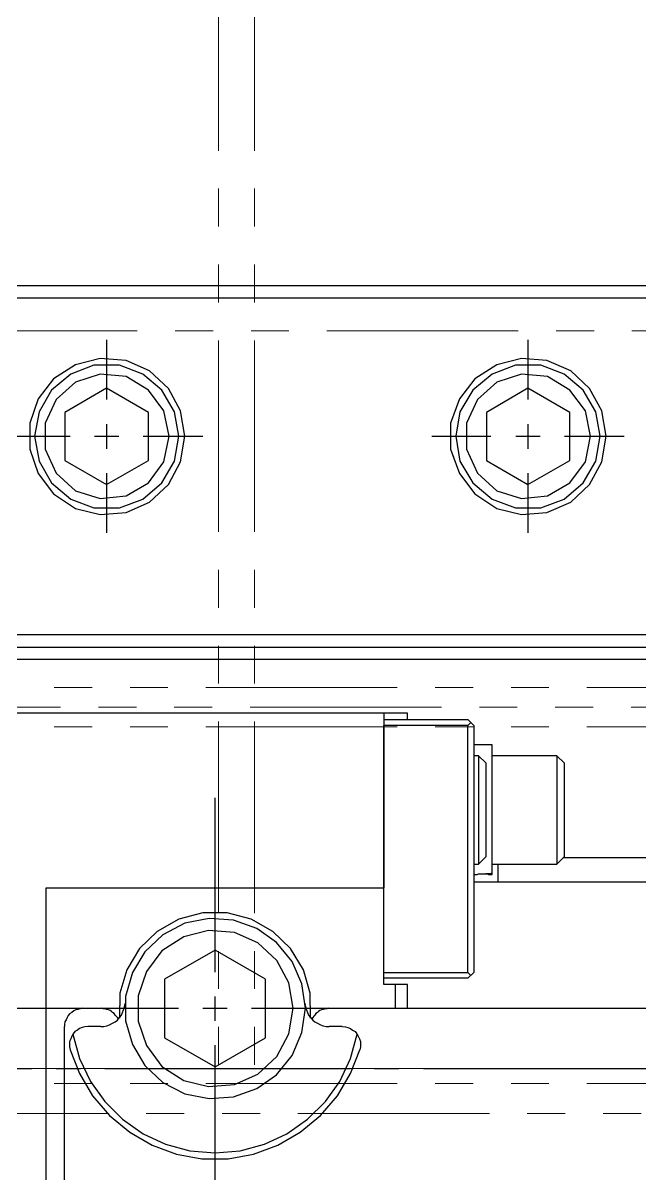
# Model space of a CAD drawing. Header units: millimetres. Extents: x -211 to 45495, y 24 to 52952.
# Drawn here: x 8999.9 to 9102.4, y 40568 to 40759.1 of the extents above; entities that cross this region are included whole.
import ezdxf

# ---------------------------------------------------------------- set-up
doc = ezdxf.new("R2010")
doc.units = ezdxf.units.MM
doc.linetypes.add('PHANTOM', pattern=[63.3, 31.8, -6.3, 6.3, -6.3, 6.3, -6.3])
doc.layers.add('Layer2', color=7, linetype='Continuous')

# ---------------------------------------------------------------- blocks, each defined once
blk = doc.blocks.new('BLKF1679')
at = {"layer": 'Layer2', "color": 7, "linetype": 'Continuous', "lineweight": 25}
for p, q in [((9008.17, 40591.24), (9009.29, 40587.19)), ((9009.29, 40587.19), (9011.1, 40583.4)), ((9052.52, 40583.4), (9054.33, 40587.19)), ((9011.1, 40583.4), (9013.51, 40580.05)), ((9050.19, 40580.05), (9052.52, 40583.4)), ((9013.51, 40580.05), (9016.44, 40577.12)), ((9047.18, 40577.12), (9050.19, 40580.05)), ((9016.44, 40577.12), (9019.88, 40574.71)), ((9043.74, 40574.71), (9047.18, 40577.12)), ((9019.88, 40574.71), (9023.59, 40572.98)), ((9040.03, 40572.98), (9043.74, 40574.71)), ((9023.59, 40572.98), (9027.63, 40571.86)), ((9027.63, 40571.86), (9031.85, 40571.52)), ((9031.85, 40571.52), (9035.99, 40571.86)), ((9035.99, 40571.86), (9040.03, 40572.98))]:
    blk.add_line(p, q, dxfattribs=at)
blk = doc.blocks.new('BLKF1680')
at = {"layer": 'Layer2', "color": 7, "linetype": 'Continuous', "lineweight": 25}
for p, q in [((9007.74, 40588.66), (9009.29, 40584.7)), ((9009.29, 40584.7), (9011.44, 40580.99)), ((9052.17, 40580.99), (9054.33, 40584.7)), ((9011.44, 40580.99), (9014.28, 40577.72)), ((9049.33, 40577.72), (9052.17, 40580.99)), ((9014.28, 40577.72), (9017.64, 40574.97)), ((9045.97, 40574.97), (9049.33, 40577.72)), ((9017.64, 40574.97), (9021.35, 40572.81)), ((9042.27, 40572.81), (9045.97, 40574.97)), ((9021.35, 40572.81), (9025.39, 40571.35)), ((9038.22, 40571.35), (9042.27, 40572.81)), ((9025.39, 40571.35), (9029.61, 40570.57)), ((9029.61, 40570.57), (9034, 40570.57)), ((9034, 40570.57), (9038.22, 40571.35))]:
    blk.add_line(p, q, dxfattribs=at)
blk = doc.blocks.new('BLKF1681')
at = {"layer": 'Layer2', "color": 7, "linetype": 'Continuous', "lineweight": 25}
for p, q in [((9015.92, 40594), (9016.27, 40594.43)), ((9016.27, 40594.43), (9016.44, 40594.86)), ((9016.44, 40594.86), (9016.61, 40595.29)), ((9016.61, 40595.29), (9016.78, 40595.8)), ((9012.82, 40592.53), (9013.34, 40592.53)), ((9013.34, 40592.53), (9013.85, 40592.62)), ((9013.85, 40592.62), (9014.28, 40592.79)), ((9014.28, 40592.79), (9014.8, 40593.05)), ((9014.8, 40593.05), (9015.23, 40593.31)), ((9015.23, 40593.31), (9015.58, 40593.57)), ((9015.58, 40593.57), (9015.92, 40594))]:
    blk.add_line(p, q, dxfattribs=at)
blk = doc.blocks.new('BLKF1682')
at = {"layer": 'Layer2', "color": 7, "linetype": 'Continuous', "lineweight": 25}
for p, q in [((9046.75, 40596.32), (9046.84, 40595.8)), ((9046.84, 40595.8), (9047.01, 40595.29)), ((9047.01, 40595.29), (9047.18, 40594.86)), ((9047.18, 40594.86), (9047.35, 40594.43)), ((9047.35, 40594.43), (9047.7, 40594)), ((9047.7, 40594), (9048.04, 40593.57)), ((9048.04, 40593.57), (9048.39, 40593.31)), ((9048.39, 40593.31), (9048.82, 40593.05)), ((9048.82, 40593.05), (9049.33, 40592.79)), ((9049.33, 40592.79), (9049.76, 40592.62)), ((9049.76, 40592.62), (9050.28, 40592.53))]:
    blk.add_line(p, q, dxfattribs=at)
blk = doc.blocks.new('BLKF1683')
at = {"layer": 'Layer2', "color": 7, "linetype": 'Continuous', "lineweight": 25}
for p, q in [((9052.95, 40592.53), (9053.47, 40592.45)), ((9053.47, 40592.45), (9053.9, 40592.36)), ((9053.9, 40592.36), (9054.33, 40592.19)), ((9054.33, 40592.19), (9054.67, 40591.93)), ((9054.67, 40591.93), (9055.1, 40591.67)), ((9055.1, 40591.67), (9055.36, 40591.33)), ((9055.36, 40591.33), (9055.62, 40590.9)), ((9055.62, 40590.9), (9055.79, 40590.47)), ((9055.79, 40590.47), (9055.96, 40590.04)), ((9055.96, 40590.04), (9055.96, 40589.6)), ((9055.96, 40589.6), (9055.96, 40589.17))]:
    blk.add_line(p, q, dxfattribs=at)
blk = doc.blocks.new('BLKF1684')
at = {"layer": 'Layer2', "color": 7, "linetype": 'Continuous', "lineweight": 25}
for p, q in [((9010.67, 40592.53), (9010.15, 40592.45)), ((9008, 40590.9), (9007.83, 40590.47)), ((9008.26, 40591.33), (9008, 40590.9)), ((9008.52, 40591.67), (9008.26, 40591.33)), ((9008.95, 40591.93), (9008.52, 40591.67)), ((9009.29, 40592.19), (9008.95, 40591.93)), ((9009.72, 40592.36), (9009.29, 40592.19)), ((9010.15, 40592.45), (9009.72, 40592.36)), ((9007.83, 40590.47), (9007.65, 40590.04)), ((9007.65, 40590.04), (9007.65, 40589.6)), ((9007.65, 40589.6), (9007.65, 40589.17))]:
    blk.add_line(p, q, dxfattribs=at)
blk = doc.blocks.new('BLKF1685')
at = {"layer": 'Layer2', "color": 7, "linetype": 'Continuous', "lineweight": 25}
for p, q in [((9025.82, 40610.36), (9022.21, 40608.29)), ((9029.79, 40611.39), (9025.82, 40610.36)), ((9033.83, 40611.39), (9029.79, 40611.39)), ((9037.79, 40610.36), (9033.83, 40611.39)), ((9041.41, 40608.29), (9037.79, 40610.36)), ((9022.21, 40608.29), (9019.28, 40605.45)), ((9044.34, 40605.45), (9041.41, 40608.29)), ((9019.28, 40605.45), (9017.13, 40601.92)), ((9046.49, 40601.92), (9044.34, 40605.45)), ((9017.13, 40601.92), (9016.01, 40598.04)), ((9047.61, 40598.04), (9046.49, 40601.92)), ((9047.7, 40593.91), (9047.61, 40598.04))]:
    blk.add_line(p, q, dxfattribs=at)
blk = doc.blocks.new('BLKF1712')
at = {"layer": 'Layer2', "color": 7, "linetype": 'Continuous', "lineweight": 25}
blk.add_line((9238.78, 40657.55), (8910.78, 40657.55), dxfattribs=at)
blk = doc.blocks.new('BLKF1897')
at = {"layer": 'Layer2', "color": 7, "linetype": 'Continuous', "lineweight": 25}
for p, q in [((9030.73, 40608.46), (9026.6, 40607.43)), ((9035.04, 40608.12), (9030.73, 40608.46)), ((9038.91, 40606.4), (9035.04, 40608.12)), ((9026.6, 40607.43), (9022.98, 40605.1)), ((9042.1, 40603.47), (9038.91, 40606.4)), ((9022.98, 40605.1), (9020.4, 40601.66)), ((9044.08, 40599.77), (9042.1, 40603.47)), ((9020.4, 40601.66), (9019.02, 40597.61)), ((9044.77, 40595.55), (9044.08, 40599.77)), ((9019.02, 40597.61), (9019.02, 40593.39)), ((9019.02, 40593.39), (9020.4, 40589.35)), ((9042.1, 40587.54), (9044.08, 40591.33)), ((9020.4, 40589.35), (9022.98, 40585.9)), ((9038.91, 40584.61), (9042.1, 40587.54)), ((9022.98, 40585.9), (9026.6, 40583.58)), ((9026.6, 40583.58), (9030.73, 40582.54)), ((9035.04, 40582.89), (9038.91, 40584.61)), ((9030.73, 40582.54), (9035.04, 40582.89))]:
    blk.add_line(p, q, dxfattribs=at)
blk = doc.blocks.new('BLKF1898')
at = {"layer": 'Layer2', "color": 7, "linetype": 'Continuous', "lineweight": 25}
for p, q in [((9031.85, 40605.19), (9023.41, 40600.37)), ((9040.2, 40600.37), (9031.85, 40605.19)), ((9023.41, 40600.37), (9023.41, 40590.64)), ((9040.2, 40590.64), (9040.2, 40600.37)), ((9031.85, 40585.82), (9040.2, 40590.64))]:
    blk.add_line(p, q, dxfattribs=at)
blk = doc.blocks.new('BLKF1899')
at = {"layer": 'Layer2', "color": 7, "linetype": 'Continuous', "lineweight": 25}
for p, q in [((9030.82, 40610.44), (9026.77, 40609.67)), ((9034.87, 40610.19), (9030.82, 40610.44)), ((9038.74, 40608.81), (9034.87, 40610.19)), ((9026.77, 40609.67), (9023.15, 40607.77)), ((9042.01, 40606.48), (9038.74, 40608.81)), ((9023.15, 40607.77), (9020.14, 40604.93)), ((9044.6, 40603.3), (9042.01, 40606.48)), ((9020.14, 40604.93), (9018.07, 40601.49)), ((9046.23, 40599.59), (9044.6, 40603.3)), ((9018.07, 40601.49), (9016.95, 40597.53)), ((9046.84, 40595.55), (9046.23, 40599.59)), ((9016.95, 40597.53), (9016.95, 40593.48)), ((9016.95, 40593.48), (9018.07, 40589.52)), ((9044.6, 40587.71), (9046.23, 40591.5)), ((9018.07, 40589.52), (9020.14, 40586.07)), ((9042.01, 40584.52), (9044.6, 40587.71)), ((9020.14, 40586.07), (9023.15, 40583.23)), ((9023.15, 40583.23), (9026.77, 40581.34)), ((9038.74, 40582.2), (9042.01, 40584.52)), ((9026.77, 40581.34), (9030.82, 40580.56)), ((9034.87, 40580.82), (9038.74, 40582.2)), ((9030.82, 40580.56), (9034.87, 40580.82))]:
    blk.add_line(p, q, dxfattribs=at)
blk = doc.blocks.new('BLKF2015')
at = {"layer": 'Layer2', "color": 7, "linetype": 'Continuous', "lineweight": 25}
for p, q in [((9082.75, 40700.86), (9078.61, 40699.49)), ((9087.05, 40700.43), (9082.75, 40700.86)), ((9090.75, 40698.19), (9087.05, 40700.43)), ((9078.61, 40699.49), (9075.43, 40696.64)), ((9093.34, 40694.75), (9090.75, 40698.19)), ((9075.43, 40696.64), (9073.62, 40692.68)), ((9094.2, 40690.53), (9093.34, 40694.75)), ((9073.62, 40692.68), (9073.62, 40688.38)), ((9073.62, 40688.38), (9075.43, 40684.42)), ((9090.75, 40682.78), (9093.34, 40686.31)), ((9075.43, 40684.42), (9078.61, 40681.49)), ((9087.05, 40680.63), (9090.75, 40682.78)), ((9078.61, 40681.49), (9082.75, 40680.2)), ((9082.75, 40680.2), (9087.05, 40680.63))]:
    blk.add_line(p, q, dxfattribs=at)
blk = doc.blocks.new('BLKF2016')
at = {"layer": 'Layer2', "color": 7, "linetype": 'Continuous', "lineweight": 25}
for p, q in [((9083.78, 40698.54), (9076.89, 40694.49)), ((9090.75, 40694.49), (9083.78, 40698.54)), ((9076.89, 40694.49), (9076.89, 40686.48)), ((9090.75, 40686.48), (9090.75, 40694.49)), ((9083.78, 40682.52), (9090.75, 40686.48))]:
    blk.add_line(p, q, dxfattribs=at)
blk = doc.blocks.new('BLKF2017')
at = {"layer": 'Layer2', "color": 7, "linetype": 'Continuous', "lineweight": 25}
for p, q in [((9081.71, 40702.33), (9077.84, 40700.86)), ((9085.93, 40702.33), (9081.71, 40702.33)), ((9089.81, 40700.86), (9085.93, 40702.33)), ((9077.84, 40700.86), (9074.65, 40698.19)), ((9092.99, 40698.19), (9089.81, 40700.86)), ((9074.65, 40698.19), (9072.5, 40694.58)), ((9095.06, 40694.58), (9092.99, 40698.19)), ((9072.5, 40694.58), (9071.81, 40690.53)), ((9095.83, 40690.53), (9095.06, 40694.58)), ((9071.81, 40690.53), (9072.5, 40686.4)), ((9072.5, 40686.4), (9074.65, 40682.78)), ((9092.99, 40682.78), (9095.06, 40686.4)), ((9074.65, 40682.78), (9077.84, 40680.11)), ((9089.81, 40680.11), (9092.99, 40682.78)), ((9077.84, 40680.11), (9081.71, 40678.65)), ((9081.71, 40678.65), (9085.93, 40678.65)), ((9085.93, 40678.65), (9089.81, 40680.11))]:
    blk.add_line(p, q, dxfattribs=at)
blk = doc.blocks.new('BLKF2018')
at = {"layer": 'Layer2', "color": 7, "linetype": 'Continuous', "lineweight": 25}
for p, q in [((9011.7, 40702.33), (9007.83, 40700.86)), ((9015.92, 40702.33), (9011.7, 40702.33)), ((9019.8, 40700.86), (9015.92, 40702.33)), ((9007.83, 40700.86), (9004.64, 40698.19)), ((9022.98, 40698.19), (9019.8, 40700.86)), ((9004.64, 40698.19), (9002.57, 40694.58)), ((9025.05, 40694.58), (9022.98, 40698.19)), ((9002.57, 40694.58), (9001.8, 40690.53)), ((9025.82, 40690.53), (9025.05, 40694.58)), ((9001.8, 40690.53), (9002.57, 40686.4)), ((9002.57, 40686.4), (9004.64, 40682.78)), ((9022.98, 40682.78), (9025.05, 40686.4)), ((9004.64, 40682.78), (9007.83, 40680.11)), ((9019.8, 40680.11), (9022.98, 40682.78)), ((9007.83, 40680.11), (9011.7, 40678.65)), ((9011.7, 40678.65), (9015.92, 40678.65)), ((9015.92, 40678.65), (9019.8, 40680.11))]:
    blk.add_line(p, q, dxfattribs=at)
blk = doc.blocks.new('BLKF2019')
at = {"layer": 'Layer2', "color": 7, "linetype": 'Continuous', "lineweight": 25}
for p, q in [((9012.73, 40700.86), (9008.6, 40699.49)), ((9017.04, 40700.43), (9012.73, 40700.86)), ((9020.74, 40698.19), (9017.04, 40700.43)), ((9008.6, 40699.49), (9005.41, 40696.64)), ((9023.33, 40694.75), (9020.74, 40698.19)), ((9005.41, 40696.64), (9003.61, 40692.68)), ((9024.19, 40690.53), (9023.33, 40694.75)), ((9003.61, 40692.68), (9003.61, 40688.38)), ((9003.61, 40688.38), (9005.41, 40684.42)), ((9020.74, 40682.78), (9023.33, 40686.31)), ((9005.41, 40684.42), (9008.6, 40681.49)), ((9017.04, 40680.63), (9020.74, 40682.78)), ((9008.6, 40681.49), (9012.73, 40680.2)), ((9012.73, 40680.2), (9017.04, 40680.63))]:
    blk.add_line(p, q, dxfattribs=at)
blk = doc.blocks.new('BLKF2020')
at = {"layer": 'Layer2', "color": 7, "linetype": 'Continuous', "lineweight": 25}
for p, q in [((9013.77, 40698.54), (9006.88, 40694.49)), ((9020.74, 40694.49), (9013.77, 40698.54)), ((9006.88, 40694.49), (9006.88, 40686.48)), ((9020.74, 40686.48), (9020.74, 40694.49)), ((9013.77, 40682.52), (9020.74, 40686.48))]:
    blk.add_line(p, q, dxfattribs=at)
blk = doc.blocks.new('BLKF2174')
at = {"layer": 'Layer2', "color": 7, "linetype": 'Continuous', "lineweight": 25}
for p, q in [((9007.65, 40594.6), (9007.4, 40594.34)), ((9008, 40594.86), (9007.65, 40594.6)), ((9008.34, 40595.12), (9008, 40594.86)), ((9008.69, 40595.29), (9008.34, 40595.12)), ((9009.03, 40595.37), (9008.69, 40595.29)), ((9009.38, 40595.46), (9009.03, 40595.37)), ((9009.81, 40595.55), (9009.38, 40595.46)), ((9006.88, 40593.31), (9006.79, 40592.88)), ((9007.05, 40593.65), (9006.88, 40593.31)), ((9007.22, 40594), (9007.05, 40593.65)), ((9007.4, 40594.34), (9007.22, 40594))]:
    blk.add_line(p, q, dxfattribs=at)
blk = doc.blocks.new('BLKF2175')
at = {"layer": 'Layer2', "color": 7, "linetype": 'Continuous', "lineweight": 25}
for p, q in [((9048.39, 40594.43), (9048.21, 40594.25)), ((9048.56, 40594.69), (9048.39, 40594.43)), ((9048.82, 40594.86), (9048.56, 40594.69)), ((9048.99, 40595.03), (9048.82, 40594.86)), ((9049.25, 40595.2), (9048.99, 40595.03)), ((9049.51, 40595.29), (9049.25, 40595.2)), ((9049.76, 40595.37), (9049.51, 40595.29)), ((9050.11, 40595.46), (9049.76, 40595.37)), ((9050.37, 40595.46), (9050.11, 40595.46)), ((9050.62, 40595.55), (9050.37, 40595.46)), ((9048.21, 40594.25), (9048.04, 40594))]:
    blk.add_line(p, q, dxfattribs=at)
blk = doc.blocks.new('BLKF2176')
at = {"layer": 'Layer2', "color": 7, "linetype": 'Continuous', "lineweight": 25}
for p, q in [((9013.51, 40595.46), (9013.25, 40595.46)), ((9013.85, 40595.37), (9013.51, 40595.46)), ((9014.11, 40595.29), (9013.85, 40595.37)), ((9014.37, 40595.2), (9014.11, 40595.29)), ((9014.63, 40595.03), (9014.37, 40595.2)), ((9014.8, 40594.86), (9014.63, 40595.03)), ((9015.06, 40594.69), (9014.8, 40594.86)), ((9015.23, 40594.43), (9015.06, 40594.69)), ((9015.4, 40594.25), (9015.23, 40594.43)), ((9015.58, 40594), (9015.4, 40594.25)), ((9015.75, 40593.74), (9015.58, 40594))]:
    blk.add_line(p, q, dxfattribs=at)
blk = doc.blocks.new('BLKF2285')
at = {"layer": 'Layer2', "color": 7, "linetype": 'Continuous', "lineweight": 25}
for p, q in [((9074.82, 40617.76), (9075.34, 40617.76)), ((9075.34, 40617.76), (9075.6, 40617.85)), ((9075.6, 40617.85), (9076.55, 40617.85)), ((9076.55, 40617.85), (9076.8, 40617.94)), ((9076.8, 40617.94), (9077.06, 40617.94)), ((9077.06, 40617.94), (9077.32, 40617.94)), ((9077.32, 40617.94), (9077.58, 40617.94))]:
    blk.add_line(p, q, dxfattribs=at)
blk = doc.blocks.new('BLKF2286')
at = {"layer": 'Layer2', "color": 7, "linetype": 'Continuous', "lineweight": 25}
for p, q in [((9076.29, 40617.85), (9077.15, 40617.85)), ((9077.15, 40617.85), (9077.32, 40617.76)), ((9077.32, 40617.76), (9077.84, 40617.76))]:
    blk.add_line(p, q, dxfattribs=at)
blk = doc.blocks.new('BLKF2314')
at = {"layer": 'Layer2', "color": 7, "linetype": 'Continuous', "lineweight": 25}
for p, q in [((9012.73, 40703.45), (9008.6, 40702.41)), ((9017.04, 40703.1), (9012.73, 40703.45)), ((9008.6, 40702.41), (9004.98, 40700.09)), ((9020.92, 40701.38), (9017.04, 40703.1)), ((9004.98, 40700.09), (9002.4, 40696.73)), ((9024.1, 40698.45), (9020.92, 40701.38)), ((9026.08, 40694.75), (9024.1, 40698.45)), ((9002.4, 40696.73), (9001.02, 40692.68)), ((9026.77, 40690.53), (9026.08, 40694.75)), ((9001.02, 40692.68), (9001.02, 40688.38)), ((9001.02, 40688.38), (9002.4, 40684.33)), ((9024.1, 40682.52), (9026.08, 40686.31)), ((9002.4, 40684.33), (9004.98, 40680.97)), ((9020.92, 40679.59), (9024.1, 40682.52)), ((9004.98, 40680.97), (9008.6, 40678.56)), ((9008.6, 40678.56), (9012.73, 40677.53)), ((9017.04, 40677.87), (9020.92, 40679.59)), ((9012.73, 40677.53), (9017.04, 40677.87))]:
    blk.add_line(p, q, dxfattribs=at)
blk = doc.blocks.new('BLKF2315')
at = {"layer": 'Layer2', "color": 7, "linetype": 'Continuous', "lineweight": 25}
for p, q in [((9082.75, 40703.45), (9078.61, 40702.41)), ((9086.96, 40703.1), (9082.75, 40703.45)), ((9078.61, 40702.41), (9075, 40700.09)), ((9090.93, 40701.38), (9086.96, 40703.1)), ((9075, 40700.09), (9072.41, 40696.73)), ((9094.03, 40698.45), (9090.93, 40701.38)), ((9096.09, 40694.75), (9094.03, 40698.45)), ((9072.41, 40696.73), (9070.95, 40692.68)), ((9096.78, 40690.53), (9096.09, 40694.75)), ((9070.95, 40692.68), (9070.95, 40688.38)), ((9070.95, 40688.38), (9072.41, 40684.33)), ((9094.03, 40682.52), (9096.09, 40686.31)), ((9072.41, 40684.33), (9075, 40680.97)), ((9090.93, 40679.59), (9094.03, 40682.52)), ((9075, 40680.97), (9078.61, 40678.56)), ((9078.61, 40678.56), (9082.75, 40677.53)), ((9086.96, 40677.87), (9090.93, 40679.59)), ((9082.75, 40677.53), (9086.96, 40677.87))]:
    blk.add_line(p, q, dxfattribs=at)
blk = doc.blocks.new('BLKF1660')
at = {"layer": 'Layer2', "color": 7, "linetype": 'Continuous', "lineweight": 25}
for p, q in [((9301.82, 40715.5), (8908.79, 40715.5)), ((8910.78, 40713.52), (9238.78, 40713.52)), ((9013.77, 40706.55), (9013.77, 40696.64)), ((9083.78, 40706.55), (9083.78, 40696.64)), ((9013.77, 40692.51), (9013.77, 40688.46)), ((9083.78, 40692.51), (9083.78, 40688.46)), ((8997.84, 40690.53), (9007.74, 40690.53)), ((9011.79, 40690.53), (9015.83, 40690.53)), ((9019.88, 40690.53), (9029.79, 40690.53)), ((9023.33, 40686.31), (9024.19, 40690.53)), ((9025.05, 40686.4), (9025.82, 40690.53)), ((9026.08, 40686.31), (9026.77, 40690.53)), ((9067.85, 40690.53), (9077.66, 40690.53)), ((9081.8, 40690.53), (9085.85, 40690.53)), ((9089.89, 40690.53), (9099.8, 40690.53)), ((9093.34, 40686.31), (9094.2, 40690.53)), ((9095.06, 40686.4), (9095.83, 40690.53)), ((9096.09, 40686.31), (9096.78, 40690.53)), ((9006.88, 40686.48), (9013.77, 40682.52)), ((9076.89, 40686.48), (9083.78, 40682.52)), ((9013.77, 40684.42), (9013.77, 40674.51)), ((9083.78, 40684.42), (9083.78, 40674.51)), ((9301.82, 40655.48), (8908.79, 40655.48)), ((8923.78, 40653.5), (9228.79, 40653.5)), ((9063.8, 40644.55), (8943.84, 40644.55)), ((9059.84, 40644.55), (9059.84, 40615.52)), ((9063.8, 40643.51), (9063.8, 40644.55)), ((9059.84, 40643.51), (9073.79, 40643.51)), ((9073.79, 40642.48), (9059.84, 40642.48)), ((9059.84, 40600.54), (9059.84, 40642.48)), ((9074.82, 40642.48), (9073.79, 40643.51)), ((9073.79, 40642.48), (9074.31, 40643)), ((9073.79, 40601.49), (9073.79, 40642.48)), ((9074.82, 40642.48), (9074.82, 40601.49)), ((9077.84, 40639.29), (9074.82, 40639.29)), ((9077.84, 40617.76), (9077.84, 40639.29)), ((9075.6, 40637.48), (9074.82, 40637.48)), ((9076.8, 40636.28), (9075.6, 40637.48)), ((9075.6, 40637.48), (9075.6, 40619.49)), ((9088.6, 40637.48), (9077.84, 40637.48)), ((9089.81, 40636.28), (9088.6, 40637.48)), ((9088.6, 40637.48), (9088.6, 40619.49)), ((9076.8, 40636.28), (9076.8, 40620.69)), ((9089.81, 40636.28), (9089.81, 40620.69)), ((9031.85, 40601.57), (9031.85, 40630.51)), ((9074.82, 40619.49), (9075.6, 40619.49)), ((9075.6, 40619.49), (9076.8, 40620.69)), ((9077.84, 40619.49), (9088.6, 40619.49)), ((9078.78, 40619.49), (9078.78, 40616.47)), ((9088.6, 40619.49), (9089.81, 40620.69)), ((9228.79, 40620.52), (9089.63, 40620.52)), ((9077.58, 40617.94), (9077.84, 40618.02)), ((9003.78, 40565.49), (9003.78, 40615.52)), ((9003.78, 40615.52), (9059.84, 40615.52)), ((9552.76, 40616.47), (9074.82, 40616.47)), ((9059.84, 40601.49), (9073.79, 40601.49)), ((9073.79, 40600.54), (9059.84, 40600.54)), ((9059.84, 40599.51), (9059.84, 40600.54)), ((9074.31, 40600.97), (9073.79, 40601.49)), ((9074.82, 40601.49), (9073.79, 40600.54)), ((9063.8, 40599.51), (9059.84, 40599.51)), ((9061.82, 40595.55), (9061.82, 40599.51)), ((9063.8, 40595.55), (9063.8, 40599.51)), ((9016.01, 40598.04), (9015.92, 40593.91)), ((9016.78, 40595.8), (9016.87, 40596.32)), ((9031.85, 40593.48), (9031.85, 40597.53)), ((8979.93, 40595.55), (9008.77, 40595.55)), ((8996.8, 40595.55), (9025.74, 40595.55)), ((9009.81, 40595.55), (9012.99, 40595.55)), ((9013.25, 40595.46), (9012.99, 40595.55)), ((9029.79, 40595.55), (9033.83, 40595.55)), ((9037.88, 40595.55), (9066.81, 40595.55)), ((9044.08, 40591.33), (9044.77, 40595.55)), ((9046.23, 40591.5), (9046.84, 40595.55)), ((9050.62, 40595.55), (9155.77, 40595.55)), ((9006.79, 40592.88), (9006.79, 40592.53)), ((9006.79, 40438.47), (9006.79, 40592.53)), ((9012.82, 40592.53), (9010.67, 40592.53)), ((9048.04, 40594), (9047.87, 40593.74)), ((9050.28, 40592.53), (9050.8, 40592.53)), ((9052.95, 40592.53), (9050.8, 40592.53)), ((9023.41, 40590.64), (9031.85, 40585.82)), ((9054.33, 40587.19), (9055.45, 40591.24)), ((9007.65, 40589.17), (9007.74, 40588.66)), ((9031.85, 40560.5), (9031.85, 40589.43)), ((9055.96, 40589.17), (9055.88, 40588.66)), ((9054.33, 40584.7), (9055.88, 40588.66)), ((9001.37, 40585.47), (8960.64, 40585.47)), ((9009.46, 40585.47), (9005.41, 40585.47)), ((9054.24, 40585.47), (9013.51, 40585.47)), ((9062.34, 40585.47), (9058.29, 40585.47)), ((9107.12, 40585.47), (9066.47, 40585.47))]:
    blk.add_line(p, q, dxfattribs=at)
for name in ['BLKF1712', 'BLKF2314', 'BLKF2315', 'BLKF2018', 'BLKF2017', 'BLKF2019', 'BLKF2015', 'BLKF2020', 'BLKF2016', 'BLKF2285', 'BLKF2286', 'BLKF1685', 'BLKF1899', 'BLKF1897', 'BLKF1898', 'BLKF1682', 'BLKF2174', 'BLKF1681', 'BLKF2176', 'BLKF2175', 'BLKF1684', 'BLKF1683', 'BLKF1679', 'BLKF1680']:
    blk.add_blockref(name, (0, 0), dxfattribs=at)
blk = doc.blocks.new('BLKF2423')
at = {"layer": 'Layer2', "color": 2, "linetype": 'PHANTOM', "lineweight": 13}
for p, q in [((9032.39, 41782.55), (9032.39, 40585.55)), ((9038.39, 41782.55), (9038.39, 40585.55)), ((9836.99, 40585.55), (8683.79, 40585.55)), ((9836.99, 40578.05), (8683.79, 40578.05))]:
    blk.add_line(p, q, dxfattribs=at)
blk = doc.blocks.new('BLKF2459')
at = {"layer": 'Layer2', "color": 7, "linetype": 'PHANTOM', "lineweight": 13}
for p, q in [((9208.79, 40708.05), (8713.79, 40708.05)), ((8713.79, 40648.8), (9233.79, 40648.8)), ((8713.79, 40642.3), (9233.79, 40642.3)), ((8713.79, 40583.05), (9208.79, 40583.05))]:
    blk.add_line(p, q, dxfattribs=at)
blk = doc.blocks.new('BLKF2458')
at = {"layer": 'Layer2', "color": 7, "linetype": 'PHANTOM', "lineweight": 13}
blk.add_line((10651.94, 40645.55), (7088.79, 40645.55), dxfattribs=at)
blk.add_blockref('BLKF2459', (0, 0), dxfattribs=at)

msp = doc.modelspace()

# ---------------------------------------------------------------- block references
at = {"layer": 'Layer2', "color": 2, "linetype": 'PHANTOM', "lineweight": 13}
msp.add_blockref('BLKF2423', (0, 0), dxfattribs=at)
at = {"layer": 'Layer2', "color": 7, "linetype": 'PHANTOM', "lineweight": 13}
msp.add_blockref('BLKF2458', (0, 0), dxfattribs=at)
at = {"layer": 'Layer2', "color": 7, "linetype": 'Continuous', "lineweight": 25}
msp.add_blockref('BLKF1660', (0, 0), dxfattribs=at)

doc.saveas('drawing.dxf')
